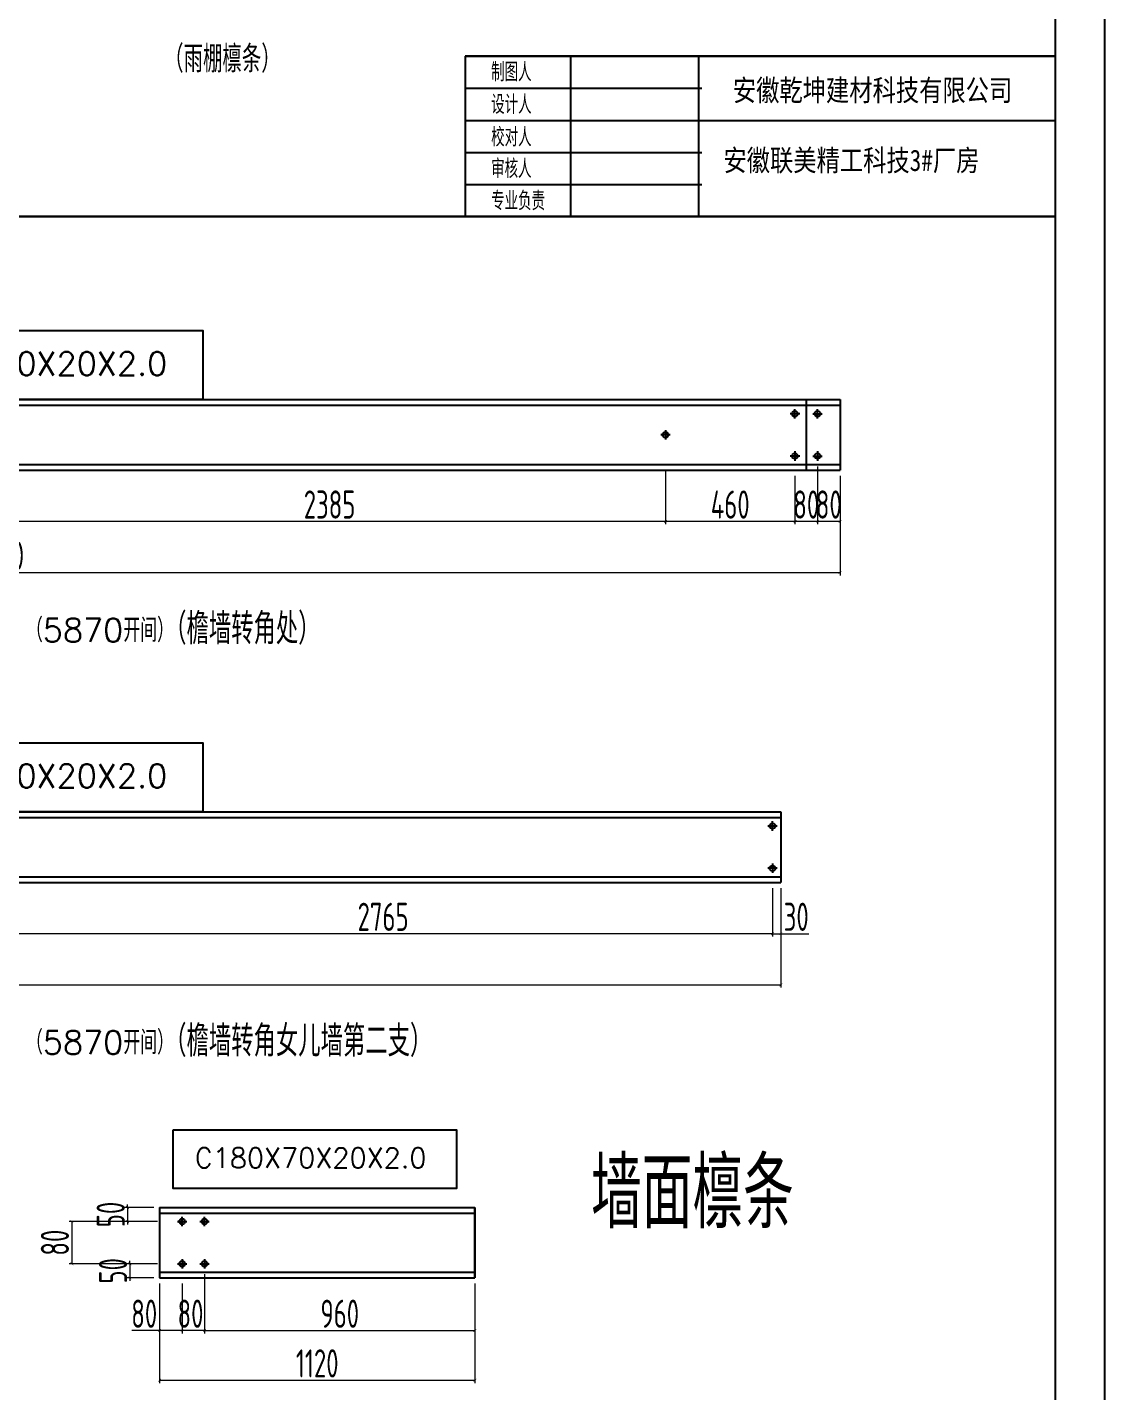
# Model space of a CAD drawing. Header units: millimetres. Extents: x 1471994 to 4527627, y -5186613 to -1927582.
# Drawn here: x 1526661 to 1530486, y -2011184 to -2006342 of the extents above; entities that cross this region are included whole.
import ezdxf

# ---------------------------------------------------------------- set-up
doc = ezdxf.new("R2010")
doc.units = ezdxf.units.MM
doc.header["$LTSCALE"] = 1000
doc.header["$PDMODE"] = 34
doc.linetypes.add('CENTER', pattern=[50.8, 31.75, -6.35, 6.35, -6.35])
doc.layers.add('轴线层', color=1, linetype='CENTER', lineweight=15)
doc.styles.add('hz', font='gbenor.shx', dxfattribs={"width": 0.75, "height": 100, "bigfont": 'gbcbig.shx'})
doc.styles.get("Standard").update_dxf_attribs({"font": 'txt', "bigfont": 'gbcbig.shx'})
doc.styles.add('图框', font='')
doc.styles.get('图框').set_extended_font_data('SimSun')
doc.dimstyles.new('连接板标注3', dxfattribs={"dimscale": 100, "dimtxt": 0.8, "dimasz": 0.1, "dimexe": 0.1, "dimexo": 0.2, "dimgap": 0.1, "dimtad": 1, "dimtoh": 1, "dimdec": 0, "dimdsep": 46, "dimtxsty": 'hz', "dimblk": 'ARCHTICK', "dimcen": 3, "dimclrd": 7, "dimclre": 7, "dimclrt": 3, "dimadec": 0, "dimazin": 0, "dimtfac": 1, "dimtdec": 0, "dimtix": 1, "dimtmove": 0, "dimatfit": 3, "dimldrblk": 'ARCHTICK', "dimfxl": 0.1, "dimlwd": 13, "dimlwe": 13, "dimarcsym": 0})

# ---------------------------------------------------------------- blocks, each defined once
blk = doc.blocks.new('_ArchTick')
at = {"color": 0, "linetype": 'ByBlock', "const_width": 0.15}
blk.add_lwpolyline([(-0.5, -0.5), (0.5, 0.5)], dxfattribs=at)
blk = doc.blocks.new('*D1649')
at = {"color": 7, "lineweight": 13}
for p, q in [((1528926.4, -2007933.7), (1528926.4, -2008105.9)), ((1526541.4, -2007985.9), (1526541.4, -2008105.9)), ((1528926.4, -2008095.9), (1526541.4, -2008095.9))]:
    blk.add_line(p, q, dxfattribs=at)
at = {"layer": 'Defpoints', "color": 0}
for p in [(1528926.4, -2007913.7), (1526541.4, -2007965.9), (1526541.4, -2008095.9)]:
    blk.add_point(p, dxfattribs=at)
at = {"color": 7, "lineweight": 13, "xscale": 10, "yscale": 10, "zscale": 10, "rotation": 180}
blk.add_blockref('_ArchTick', (1526541.4, -2008095.9), dxfattribs=at)
at = {"color": 7, "lineweight": 13, "xscale": 10, "yscale": 10, "zscale": 10}
blk.add_blockref('_ArchTick', (1528926.4, -2008095.9), dxfattribs=at)
at = {"color": 3, "insert": (1527733.9, -2008035.9), "char_height": 100, "attachment_point": 5, "style": 'hz'}
blk.add_mtext('2385', dxfattribs=at)
blk = doc.blocks.new('*D1650')
at = {"color": 7, "lineweight": 13}
for p, q in [((1523566.4, -2007933.7), (1523566.4, -2008287.1)), ((1529546.4, -2007933.7), (1529546.4, -2008287.1)), ((1523566.4, -2008277.1), (1529546.4, -2008277.1))]:
    blk.add_line(p, q, dxfattribs=at)
at = {"layer": 'Defpoints', "color": 0}
for p in [(1523566.4, -2007913.7), (1529546.4, -2007913.7), (1529546.4, -2008277.1)]:
    blk.add_point(p, dxfattribs=at)
at = {"color": 7, "lineweight": 13, "xscale": 10, "yscale": 10, "zscale": 10, "rotation": 180}
blk.add_blockref('_ArchTick', (1523566.4, -2008277.1), dxfattribs=at)
at = {"color": 7, "lineweight": 13, "xscale": 10, "yscale": 10, "zscale": 10}
blk.add_blockref('_ArchTick', (1529546.4, -2008277.1), dxfattribs=at)
at = {"color": 3, "insert": (1526556.4, -2008217.1), "char_height": 100, "attachment_point": 5, "style": 'hz'}
blk.add_mtext('5980', dxfattribs=at)
blk = doc.blocks.new('*D1651')
at = {"color": 7, "lineweight": 13}
for p, q in [((1529466.4, -2007900.4), (1529466.4, -2008105.9)), ((1529386.4, -2007933.7), (1529386.4, -2008105.9)), ((1529466.4, -2008095.9), (1529386.4, -2008095.9))]:
    blk.add_line(p, q, dxfattribs=at)
at = {"layer": 'Defpoints', "color": 0}
for p in [(1529466.4, -2007880.4), (1529386.4, -2007913.7), (1529386.4, -2008095.9)]:
    blk.add_point(p, dxfattribs=at)
at = {"color": 7, "lineweight": 13, "xscale": 10, "yscale": 10, "zscale": 10, "rotation": 180}
blk.add_blockref('_ArchTick', (1529386.4, -2008095.9), dxfattribs=at)
at = {"color": 7, "lineweight": 13, "xscale": 10, "yscale": 10, "zscale": 10}
blk.add_blockref('_ArchTick', (1529466.4, -2008095.9), dxfattribs=at)
at = {"color": 3, "insert": (1529426.4, -2008035.9), "char_height": 100, "attachment_point": 5, "style": 'hz'}
blk.add_mtext('80', dxfattribs=at)
blk = doc.blocks.new('*D1652')
at = {"color": 7, "lineweight": 13}
for p, q in [((1528926.4, -2007913.7), (1528926.4, -2008105.9)), ((1529386.4, -2007953.7), (1529386.4, -2008105.9)), ((1529386.4, -2008095.9), (1528926.4, -2008095.9))]:
    blk.add_line(p, q, dxfattribs=at)
at = {"layer": 'Defpoints', "color": 0}
for p in [(1528926.4, -2007893.7), (1529386.4, -2007933.7), (1528926.4, -2008095.9)]:
    blk.add_point(p, dxfattribs=at)
at = {"color": 7, "lineweight": 13, "xscale": 10, "yscale": 10, "zscale": 10, "rotation": 180}
blk.add_blockref('_ArchTick', (1528926.4, -2008095.9), dxfattribs=at)
at = {"color": 7, "lineweight": 13, "xscale": 10, "yscale": 10, "zscale": 10}
blk.add_blockref('_ArchTick', (1529386.4, -2008095.9), dxfattribs=at)
at = {"color": 3, "insert": (1529156.4, -2008035.9), "char_height": 100, "attachment_point": 5, "style": 'hz'}
blk.add_mtext('460', dxfattribs=at)
blk = doc.blocks.new('*D1658')
at = {"color": 7, "lineweight": 13}
for p, q in [((1529466.4, -2007940.2), (1529466.4, -2008105.9)), ((1529546.4, -2007933.7), (1529546.4, -2008105.9)), ((1529546.4, -2008095.9), (1529466.4, -2008095.9))]:
    blk.add_line(p, q, dxfattribs=at)
at = {"layer": 'Defpoints', "color": 0}
for p in [(1529466.4, -2007920.2), (1529546.4, -2007913.7), (1529466.4, -2008095.9)]:
    blk.add_point(p, dxfattribs=at)
at = {"color": 7, "lineweight": 13, "xscale": 10, "yscale": 10, "zscale": 10, "rotation": 180}
blk.add_blockref('_ArchTick', (1529466.4, -2008095.9), dxfattribs=at)
at = {"color": 7, "lineweight": 13, "xscale": 10, "yscale": 10, "zscale": 10}
blk.add_blockref('_ArchTick', (1529546.4, -2008095.9), dxfattribs=at)
at = {"color": 3, "insert": (1529506.4, -2008035.9), "char_height": 100, "attachment_point": 5, "style": 'hz'}
blk.add_mtext('80', dxfattribs=at)
blk = doc.blocks.new('*D1661')
at = {"color": 7, "lineweight": 13}
for p, q in [((1526541.4, -2009448.8), (1526541.4, -2009568.8)), ((1529306.4, -2009416.6), (1529306.4, -2009568.8)), ((1529306.4, -2009558.8), (1526541.4, -2009558.8))]:
    blk.add_line(p, q, dxfattribs=at)
at = {"layer": 'Defpoints', "color": 0}
for p in [(1529306.4, -2009396.6), (1526541.4, -2009428.8), (1526541.4, -2009558.8)]:
    blk.add_point(p, dxfattribs=at)
at = {"color": 7, "lineweight": 13, "xscale": 10, "yscale": 10, "zscale": 10, "rotation": 180}
blk.add_blockref('_ArchTick', (1526541.4, -2009558.8), dxfattribs=at)
at = {"color": 7, "lineweight": 13, "xscale": 10, "yscale": 10, "zscale": 10}
blk.add_blockref('_ArchTick', (1529306.4, -2009558.8), dxfattribs=at)
at = {"color": 3, "insert": (1527923.9, -2009498.8), "char_height": 100, "attachment_point": 5, "style": 'hz'}
blk.add_mtext('2765', dxfattribs=at)
blk = doc.blocks.new('*D1662')
at = {"color": 7, "lineweight": 13}
for p, q in [((1523646.4, -2009396.6), (1523646.4, -2009750)), ((1529336.4, -2009396.6), (1529336.4, -2009750)), ((1523646.4, -2009740), (1529336.4, -2009740))]:
    blk.add_line(p, q, dxfattribs=at)
at = {"layer": 'Defpoints', "color": 0}
for p in [(1523646.4, -2009376.6), (1529336.4, -2009376.6), (1529336.4, -2009740)]:
    blk.add_point(p, dxfattribs=at)
at = {"color": 7, "lineweight": 13, "xscale": 10, "yscale": 10, "zscale": 10, "rotation": 180}
blk.add_blockref('_ArchTick', (1523646.4, -2009740), dxfattribs=at)
at = {"color": 7, "lineweight": 13, "xscale": 10, "yscale": 10, "zscale": 10}
blk.add_blockref('_ArchTick', (1529336.4, -2009740), dxfattribs=at)
at = {"color": 3, "insert": (1526491.4, -2009680), "char_height": 100, "attachment_point": 5, "style": 'hz'}
blk.add_mtext('5690', dxfattribs=at)
blk = doc.blocks.new('*D1663')
at = {"color": 7, "lineweight": 13}
for p, q in [((1529306.4, -2009396.6), (1529306.4, -2009568.8)), ((1529336.4, -2009396.6), (1529336.4, -2009568.8)), ((1529306.4, -2009558.8), (1529336.4, -2009558.8)), ((1529336.4, -2009558.8), (1529435.2, -2009558.8))]:
    blk.add_line(p, q, dxfattribs=at)
at = {"layer": 'Defpoints', "color": 0}
for p in [(1529306.4, -2009376.6), (1529336.4, -2009376.6), (1529306.4, -2009558.8)]:
    blk.add_point(p, dxfattribs=at)
at = {"color": 7, "lineweight": 13, "xscale": 10, "yscale": 10, "zscale": 10, "rotation": 180}
blk.add_blockref('_ArchTick', (1529306.4, -2009558.8), dxfattribs=at)
at = {"color": 7, "lineweight": 13, "xscale": 10, "yscale": 10, "zscale": 10}
blk.add_blockref('_ArchTick', (1529336.4, -2009558.8), dxfattribs=at)
at = {"color": 3, "insert": (1529390.8, -2009498.8), "char_height": 100, "attachment_point": 5, "style": 'hz'}
blk.add_mtext('30', dxfattribs=at)
blk = doc.blocks.new('*D1681')
at = {"color": 7, "lineweight": 13}
for p, q in [((1527130.1, -2010800), (1527130.1, -2010977.2)), ((1527210.1, -2010800), (1527210.1, -2010977.2)), ((1527130.1, -2010967.2), (1527031.4, -2010967.2)), ((1527210.1, -2010967.2), (1527130.1, -2010967.2))]:
    blk.add_line(p, q, dxfattribs=at)
at = {"layer": 'Defpoints', "color": 0}
for p in [(1527130.1, -2010780), (1527210.1, -2010780), (1527130.1, -2010967.2)]:
    blk.add_point(p, dxfattribs=at)
at = {"color": 7, "lineweight": 13, "xscale": 10, "yscale": 10, "zscale": 10, "rotation": 180}
blk.add_blockref('_ArchTick', (1527130.1, -2010967.2), dxfattribs=at)
at = {"color": 7, "lineweight": 13, "xscale": 10, "yscale": 10, "zscale": 10}
blk.add_blockref('_ArchTick', (1527210.1, -2010967.2), dxfattribs=at)
at = {"color": 3, "insert": (1527075.8, -2010907.2), "char_height": 100, "attachment_point": 5, "style": 'hz'}
blk.add_mtext('80', dxfattribs=at)
blk = doc.blocks.new('*D1682')
at = {"color": 7, "lineweight": 13}
for p, q in [((1527290.1, -2010786.6), (1527290.1, -2010977.2)), ((1528250.1, -2010820), (1528250.1, -2010977.2)), ((1527290.1, -2010967.2), (1528250.1, -2010967.2))]:
    blk.add_line(p, q, dxfattribs=at)
at = {"layer": 'Defpoints', "color": 0}
for p in [(1527290.1, -2010766.6), (1528250.1, -2010800), (1528250.1, -2010967.2)]:
    blk.add_point(p, dxfattribs=at)
at = {"color": 7, "lineweight": 13, "xscale": 10, "yscale": 10, "zscale": 10, "rotation": 180}
blk.add_blockref('_ArchTick', (1527290.1, -2010967.2), dxfattribs=at)
at = {"color": 7, "lineweight": 13, "xscale": 10, "yscale": 10, "zscale": 10}
blk.add_blockref('_ArchTick', (1528250.1, -2010967.2), dxfattribs=at)
at = {"color": 3, "insert": (1527770.1, -2010907.2), "char_height": 100, "attachment_point": 5, "style": 'hz'}
blk.add_mtext('960', dxfattribs=at)
blk = doc.blocks.new('*D1683')
at = {"color": 7, "lineweight": 13}
for p, q in [((1527130.1, -2010800), (1527130.1, -2011153.4)), ((1528250.1, -2010800), (1528250.1, -2011153.4)), ((1527130.1, -2011143.4), (1528250.1, -2011143.4))]:
    blk.add_line(p, q, dxfattribs=at)
at = {"layer": 'Defpoints', "color": 0}
for p in [(1527130.1, -2010780), (1528250.1, -2010780), (1528250.1, -2011143.4)]:
    blk.add_point(p, dxfattribs=at)
at = {"color": 7, "lineweight": 13, "xscale": 10, "yscale": 10, "zscale": 10, "rotation": 180}
blk.add_blockref('_ArchTick', (1527130.1, -2011143.4), dxfattribs=at)
at = {"color": 7, "lineweight": 13, "xscale": 10, "yscale": 10, "zscale": 10}
blk.add_blockref('_ArchTick', (1528250.1, -2011143.4), dxfattribs=at)
at = {"color": 3, "insert": (1527690.1, -2011083.4), "char_height": 100, "attachment_point": 5, "style": 'hz'}
blk.add_mtext('1120', dxfattribs=at)
blk = doc.blocks.new('*D1684')
at = {"color": 7, "lineweight": 13}
for p, q in [((1527110.1, -2010530), (1527006.9, -2010530)), ((1527016.9, -2010530), (1527016.9, -2010520)), ((1527016.9, -2010530), (1527016.9, -2010580)), ((1527123.5, -2010580), (1527006.9, -2010580)), ((1527016.9, -2010580), (1527016.9, -2010590))]:
    blk.add_line(p, q, dxfattribs=at)
at = {"layer": 'Defpoints', "color": 0}
for p in [(1527130.1, -2010530), (1527016.9, -2010580), (1527143.5, -2010580)]:
    blk.add_point(p, dxfattribs=at)
at = {"color": 7, "lineweight": 13, "xscale": 10, "yscale": 10, "zscale": 10}
for p, rotation in [((1527016.9, -2010530), 270), ((1527016.9, -2010580), 90)]:
    blk.add_blockref('_ArchTick', p, dxfattribs=dict(at, rotation=rotation))
at = {"color": 3, "insert": (1526956.9, -2010555), "char_height": 100, "attachment_point": 5, "rotation": 90, "style": 'hz'}
blk.add_mtext('50', dxfattribs=at)
blk = doc.blocks.new('*D1685')
at = {"color": 7, "lineweight": 13}
for p, q in [((1527123.5, -2010580), (1526808.8, -2010580)), ((1526818.8, -2010580), (1526818.8, -2010730)), ((1527123.5, -2010730), (1526808.8, -2010730))]:
    blk.add_line(p, q, dxfattribs=at)
at = {"layer": 'Defpoints', "color": 0}
for p in [(1527143.5, -2010580), (1526818.8, -2010730), (1527143.5, -2010730)]:
    blk.add_point(p, dxfattribs=at)
at = {"color": 7, "lineweight": 13, "xscale": 10, "yscale": 10, "zscale": 10}
for p, rotation in [((1526818.8, -2010580), 90), ((1526818.8, -2010730), 270)]:
    blk.add_blockref('_ArchTick', p, dxfattribs=dict(at, rotation=rotation))
at = {"color": 3, "insert": (1526758.8, -2010655), "char_height": 100, "attachment_point": 5, "rotation": 90, "style": 'hz'}
blk.add_mtext('80', dxfattribs=at)
blk = doc.blocks.new('*D1686')
at = {"color": 7, "lineweight": 13}
for p, q in [((1527123.5, -2010730), (1527014.8, -2010730)), ((1527024.8, -2010730), (1527024.8, -2010720)), ((1527024.8, -2010730), (1527024.8, -2010780)), ((1527110.1, -2010780), (1527014.8, -2010780)), ((1527024.8, -2010780), (1527024.8, -2010790))]:
    blk.add_line(p, q, dxfattribs=at)
at = {"layer": 'Defpoints', "color": 0}
for p in [(1527143.5, -2010730), (1527024.8, -2010780), (1527130.1, -2010780)]:
    blk.add_point(p, dxfattribs=at)
at = {"color": 7, "lineweight": 13, "xscale": 10, "yscale": 10, "zscale": 10}
for p, rotation in [((1527024.8, -2010730), 270), ((1527024.8, -2010780), 90)]:
    blk.add_blockref('_ArchTick', p, dxfattribs=dict(at, rotation=rotation))
at = {"color": 3, "insert": (1526964.8, -2010755), "char_height": 100, "attachment_point": 5, "rotation": 90, "style": 'hz'}
blk.add_mtext('50', dxfattribs=at)
blk = doc.blocks.new('*D1687')
at = {"color": 7, "lineweight": 13}
for p, q in [((1527210.1, -2010800), (1527210.1, -2010977.2)), ((1527290.1, -2010766.6), (1527290.1, -2010977.2)), ((1527290.1, -2010967.2), (1527210.1, -2010967.2))]:
    blk.add_line(p, q, dxfattribs=at)
at = {"layer": 'Defpoints', "color": 0}
for p in [(1527290.1, -2010746.6), (1527210.1, -2010780), (1527210.1, -2010967.2)]:
    blk.add_point(p, dxfattribs=at)
at = {"color": 7, "lineweight": 13, "xscale": 10, "yscale": 10, "zscale": 10, "rotation": 180}
blk.add_blockref('_ArchTick', (1527210.1, -2010967.2), dxfattribs=at)
at = {"color": 7, "lineweight": 13, "xscale": 10, "yscale": 10, "zscale": 10}
blk.add_blockref('_ArchTick', (1527290.1, -2010967.2), dxfattribs=at)
at = {"color": 3, "insert": (1527240.1, -2010907.2), "char_height": 100, "attachment_point": 5, "style": 'hz'}
blk.add_mtext('80', dxfattribs=at)

msp = doc.modelspace()

# ---------------------------------------------------------------- linework, layer by layer
for p, q in [((1530310.5, -2006445.4), (1528215.7, -2006445.4)), ((1528215.7, -2006445.4), (1528215.7, -2007013.4)), ((1528215.7, -2006445.4), (1530310.5, -2006445.4)), ((1528215.7, -2006445.4), (1528215.7, -2007013.4)), ((1528215.7, -2006445.4), (1530310.5, -2006445.4)), ((1528589.7, -2006445.4), (1528589.7, -2007013.4)), ((1528589.7, -2006445.4), (1528589.7, -2007013.4)), ((1528602.1, -2006445.4), (1530310.5, -2006445.4)), ((1528602.1, -2006445.4), (1530310.5, -2006445.4)), ((1528602.1, -2006445.4), (1530310.5, -2006445.4)), ((1528602.1, -2006445.4), (1530310.5, -2006445.4)), ((1529045.2, -2007013.4), (1529045.2, -2006445.4)), ((1530310.5, -2006445.4), (1530310.5, -2007013.4)), ((1528215.7, -2006559), (1529056, -2006559)), ((1528215.7, -2006559), (1529056, -2006559)), ((1528215.7, -2006672.6), (1530310.5, -2006672.6)), ((1528215.7, -2006672.6), (1530310.5, -2006672.6)), ((1528215.7, -2006786.2), (1529056, -2006786.2)), ((1528215.7, -2006786.2), (1529056, -2006786.2)), ((1528215.7, -2006899.8), (1529056, -2006899.8)), ((1528215.7, -2006899.8), (1529056, -2006899.8)), ((1528215.7, -2007013.4), (1529056, -2007013.4)), ((1528215.7, -2007013.4), (1530310.5, -2007013.4)), ((1523566.4, -2007663.7), (1527056.4, -2007663.7)), ((1523566.4, -2007683.7), (1527056.4, -2007683.7)), ((1527056.4, -2007663.7), (1529546.4, -2007663.7)), ((1527056.4, -2007683.7), (1529546.4, -2007683.7)), ((1529386.4, -2007730.4), (1529386.4, -2007697)), ((1529426.4, -2007663.7), (1529426.4, -2007913.7)), ((1529466.4, -2007730.4), (1529466.4, -2007697)), ((1529546.4, -2007663.7), (1529546.4, -2007913.7)), ((1529403.1, -2007713.7), (1529369.8, -2007713.7)), ((1529449.8, -2007713.7), (1529483.1, -2007713.7)), ((1528943.1, -2007788.7), (1528909.8, -2007788.7)), ((1528926.4, -2007772), (1528926.4, -2007805.4)), ((1528926.4, -2007772), (1528926.4, -2007805.4)), ((1528926.4, -2007772), (1528926.4, -2007805.4)), ((1528926.4, -2007772), (1528926.4, -2007805.4)), ((1529386.4, -2007847), (1529386.4, -2007880.4)), ((1529466.4, -2007847), (1529466.4, -2007880.4)), ((1525208.2, -2007893.7), (1527056.4, -2007893.7)), ((1527056.4, -2007893.7), (1529546.4, -2007893.7)), ((1529403.1, -2007863.7), (1529369.8, -2007863.7)), ((1529449.8, -2007863.7), (1529483.1, -2007863.7)), ((1523566.4, -2007913.7), (1527056.4, -2007913.7)), ((1525208.2, -2007913.7), (1527056.4, -2007913.7)), ((1525208.2, -2007913.7), (1527056.4, -2007913.7)), ((1527056.4, -2007913.7), (1529546.4, -2007913.7)), ((1527056.4, -2007913.7), (1529546.4, -2007913.7)), ((1527056.4, -2007913.7), (1529546.4, -2007913.7)), ((1523646.4, -2009126.6), (1527056.4, -2009126.6)), ((1523646.4, -2009146.6), (1527056.4, -2009146.6)), ((1527056.4, -2009126.6), (1529336.4, -2009126.6)), ((1527056.4, -2009146.6), (1529336.4, -2009146.6)), ((1529306.4, -2009193.2), (1529306.4, -2009159.9)), ((1529336.4, -2009126.6), (1529336.4, -2009376.6)), ((1529323.1, -2009176.6), (1529289.8, -2009176.6)), ((1529323.1, -2009326.6), (1529289.8, -2009326.6)), ((1529306.4, -2009309.9), (1529306.4, -2009343.2)), ((1523646.4, -2009376.6), (1527056.4, -2009376.6)), ((1525208.2, -2009356.6), (1527056.4, -2009356.6)), ((1525208.2, -2009376.6), (1527056.4, -2009376.6)), ((1525208.2, -2009376.6), (1527056.4, -2009376.6)), ((1527056.4, -2009356.6), (1529336.4, -2009356.6)), ((1527056.4, -2009376.6), (1529336.4, -2009376.6)), ((1527056.4, -2009376.6), (1529336.4, -2009376.6)), ((1527056.4, -2009376.6), (1529336.4, -2009376.6)), ((1527130.1, -2010530), (1527130.1, -2010780)), ((1527130.1, -2010530), (1528250.1, -2010530)), ((1527130.1, -2010550), (1528250.1, -2010550)), ((1527210.1, -2010596.6), (1527210.1, -2010563.3)), ((1527290.1, -2010596.6), (1527290.1, -2010563.3)), ((1528250.1, -2010530), (1528250.1, -2010780)), ((1528250.1, -2010530), (1528250.1, -2010780)), ((1528250.1, -2010780), (1528250.1, -2010530)), ((1528250.1, -2010530), (1528250.1, -2010780)), ((1528250.1, -2010530), (1528250.1, -2010780)), ((1527193.5, -2010580), (1527226.8, -2010580)), ((1527273.5, -2010580), (1527306.8, -2010580)), ((1527193.5, -2010730), (1527226.8, -2010730)), ((1527210.1, -2010713.3), (1527210.1, -2010746.6)), ((1527273.5, -2010730), (1527306.8, -2010730)), ((1527290.1, -2010713.3), (1527290.1, -2010746.6)), ((1527130.1, -2010760), (1528250.1, -2010760)), ((1527130.1, -2010780), (1528250.1, -2010780)), ((1527130.1, -2010780), (1528250.1, -2010780)), ((1527130.1, -2010780), (1528250.1, -2010780))]:
    msp.add_line(p, q)
for points in [[(1530486.1, -1996696.1), (1518709.1, -1996696.1), (1518709.1, -2024805), (1530486.1, -2024805)], [(1522998.1, -2002086.4), (1530310.5, -2002086.4), (1530310.5, -2007013.4), (1522998.1, -2007013.4)], [(1522998.1, -2007013.4), (1530310.5, -2007013.4), (1530310.5, -2011940.5), (1522998.1, -2011940.5)], [(1526098.7, -2007418.2), (1527283.5, -2007418.2), (1527283.5, -2007663.7), (1526098.7, -2007663.7)], [(1526098.7, -2008881.1), (1527283.5, -2008881.1), (1527283.5, -2009126.6), (1526098.7, -2009126.6)], [(1527178, -2010254.3), (1528185.1, -2010254.3), (1528185.1, -2010462.9), (1527178, -2010462.9)]]:
    msp.add_lwpolyline(points, close=True)
for centre in [(1529386.4, -2007713.7), (1529466.4, -2007713.7), (1528926.4, -2007788.7), (1529386.4, -2007863.7), (1529466.4, -2007863.7), (1529306.4, -2009176.6), (1529306.4, -2009326.6), (1527210.1, -2010580), (1527290.1, -2010580), (1527210.1, -2010730), (1527290.1, -2010730)]:
    msp.add_circle(centre, 10)

# ---------------------------------------------------------------- texts
at = {"style": '图框', "width": 0.8}
msp.add_text('安徽乾坤建材科技有限公司         ', height=75.744, dxfattribs=at).set_placement((1529165.9, -2006603.7))
msp.add_text('安徽乾坤建材科技有限公司         ', height=75.744, dxfattribs=at).set_placement((1529165.9, -2006603.7))
for tag, p in [('制图人', (1528307.8, -2006534.6)), ('制图人', (1528307.8, -2006534.6)), ('设计人', (1528307.8, -2006649.6)), ('设计人', (1528307.8, -2006649.6)), ('校对人', (1528307.8, -2006765.4)), ('校对人', (1528307.8, -2006765.4)), ('审核人', (1528307.8, -2006877.5)), ('审核人', (1528307.8, -2006877.5)), ('专业负责', (1528307.8, -2006991.5)), ('专业负责', (1528307.8, -2006991.5))]:
    msp.add_attdef(tag, p, '', height=66.3)
msp.add_attdef('安徽联美精工科技3#厂房', (1529132.4, -2006852.3), '宣城市博远顺达', height=75.74, dxfattribs=at)
at = {"layer": '轴线层', "color": 4, "linetype": 'ByBlock', "attachment_point": 1}
for s, insert, char_height, own_width in [('（雨棚檩条）', (1527146.5, -2006406.9), 95.83, 1732.754), ('（檐墙转角处）', (1527146.5, -2008421.5), 110.21, 1992.667), ('（檐墙转角女儿墙第二支）', (1527146.5, -2009884.4), 110.208, 1992.667), ('C180X70X20X2.0', (1527255.3, -2010319), 70.833, 1280.731), ('墙面檩条', (1528662.4, -2010354.4), 250, 4520.228)]:
    msp.add_mtext_dynamic_manual_height_columns(s, width=1506.743, gutter_width=12.5, heights=[336], dxfattribs=dict(at, insert=insert, char_height=char_height)).dxf.set("width", own_width)
for s, insert, char_height in [('C180X70X20X2.0', (1526189.6, -2007494.3), 83.333), ('（5870开间）', (1526655.9, -2008440), 83.33), ('C180X70X20X2.0', (1526189.6, -2008957.2), 83.333), ('（5870开间）', (1526655.9, -2009902.9), 83.33)]:
    msp.add_mtext_dynamic_manual_height_columns(s, width=1506.743, gutter_width=12.5, heights=[336], dxfattribs=dict(at, insert=insert, char_height=char_height))

# ---------------------------------------------------------------- dimensions: what is measured, and where the dimension line sits
for base, p1, p2, picture, middle in [((1528926.4, -2008095.9), (1529386.4, -2007933.7), (1528926.4, -2007893.7), '*D1652', (1529156.4, -2008035.9)), ((1529546.4, -2008277.1), (1523566.4, -2007913.7), (1529546.4, -2007913.7), '*D1650', (1526556.4, -2008217.1)), ((1529336.4, -2009740), (1523646.4, -2009376.6), (1529336.4, -2009376.6), '*D1662', (1526491.4, -2009680)), ((1528250.1, -2011143.4), (1527130.1, -2010780), (1528250.1, -2010780), '*D1683', (1527690.1, -2011083.4)), ((1528250.1, -2010967.2), (1527290.1, -2010766.6), (1528250.1, -2010800), '*D1682', (1527770.1, -2010907.2))]:
    dim = msp.add_linear_dim(base=base, p1=p1, p2=p2, dimstyle='连接板标注3')
    dim.commit()
    dim.dimension.update_dxf_attribs({"geometry": picture, "text_midpoint": middle})
for base, p1, p2, picture, middle in [((1529386.4, -2008095.9), (1529466.4, -2007880.4), (1529386.4, -2007913.7), '*D1651', (1529426.4, -2008095.9)), ((1529466.4, -2008095.9), (1529546.4, -2007913.7), (1529466.4, -2007920.2), '*D1658', (1529506.4, -2008095.9)), ((1529306.4, -2009558.8), (1529336.4, -2009376.6), (1529306.4, -2009376.6), '*D1663', (1529390.8, -2009558.8)), ((1527210.1, -2010967.2), (1527290.1, -2010746.6), (1527210.1, -2010780), '*D1687', (1527240.1, -2010967.2)), ((1527130.1, -2010967.2), (1527210.1, -2010780), (1527130.1, -2010780), '*D1681', (1527075.8, -2010967.2))]:
    dim = msp.add_linear_dim(base=base, p1=p1, p2=p2, dimstyle='连接板标注3')
    dim.commit()
    dim.dimension.update_dxf_attribs({"geometry": picture, "text_midpoint": middle, "dimtype": 160})
for base, p1, p2, picture, middle in [((1526541.4, -2008095.9), (1528926.4, -2007913.7), (1526541.4, -2007965.9), '*D1649', (1527733.9, -2008035.9)), ((1526541.4, -2009558.8), (1529306.4, -2009396.6), (1526541.4, -2009428.8), '*D1661', (1527923.9, -2009498.8))]:
    dim = msp.add_linear_dim(base=base, p1=p1, p2=p2, angle=180, dimstyle='连接板标注3')
    dim.commit()
    dim.dimension.update_dxf_attribs({"geometry": picture, "text_midpoint": middle})
for base, p1, p2, picture, middle in [((1527016.9, -2010580), (1527130.1, -2010530), (1527143.5, -2010580), '*D1684', (1526956.9, -2010555)), ((1527024.8, -2010780), (1527143.5, -2010730), (1527130.1, -2010780), '*D1686', (1526964.8, -2010755))]:
    dim = msp.add_linear_dim(base=base, p1=p1, p2=p2, angle=90, text='50', dimstyle='连接板标注3')
    dim.commit()
    dim.dimension.update_dxf_attribs({"geometry": picture, "text_midpoint": middle})
dim = msp.add_linear_dim(base=(1526818.8, -2010730), p1=(1527143.5, -2010580), p2=(1527143.5, -2010730), angle=90, text='80', dimstyle='连接板标注3')
dim.commit()
dim.dimension.update_dxf_attribs({"geometry": '*D1685', "text_midpoint": (1526818.8, -2010655), "dimtype": 160})

doc.saveas('drawing.dxf')
